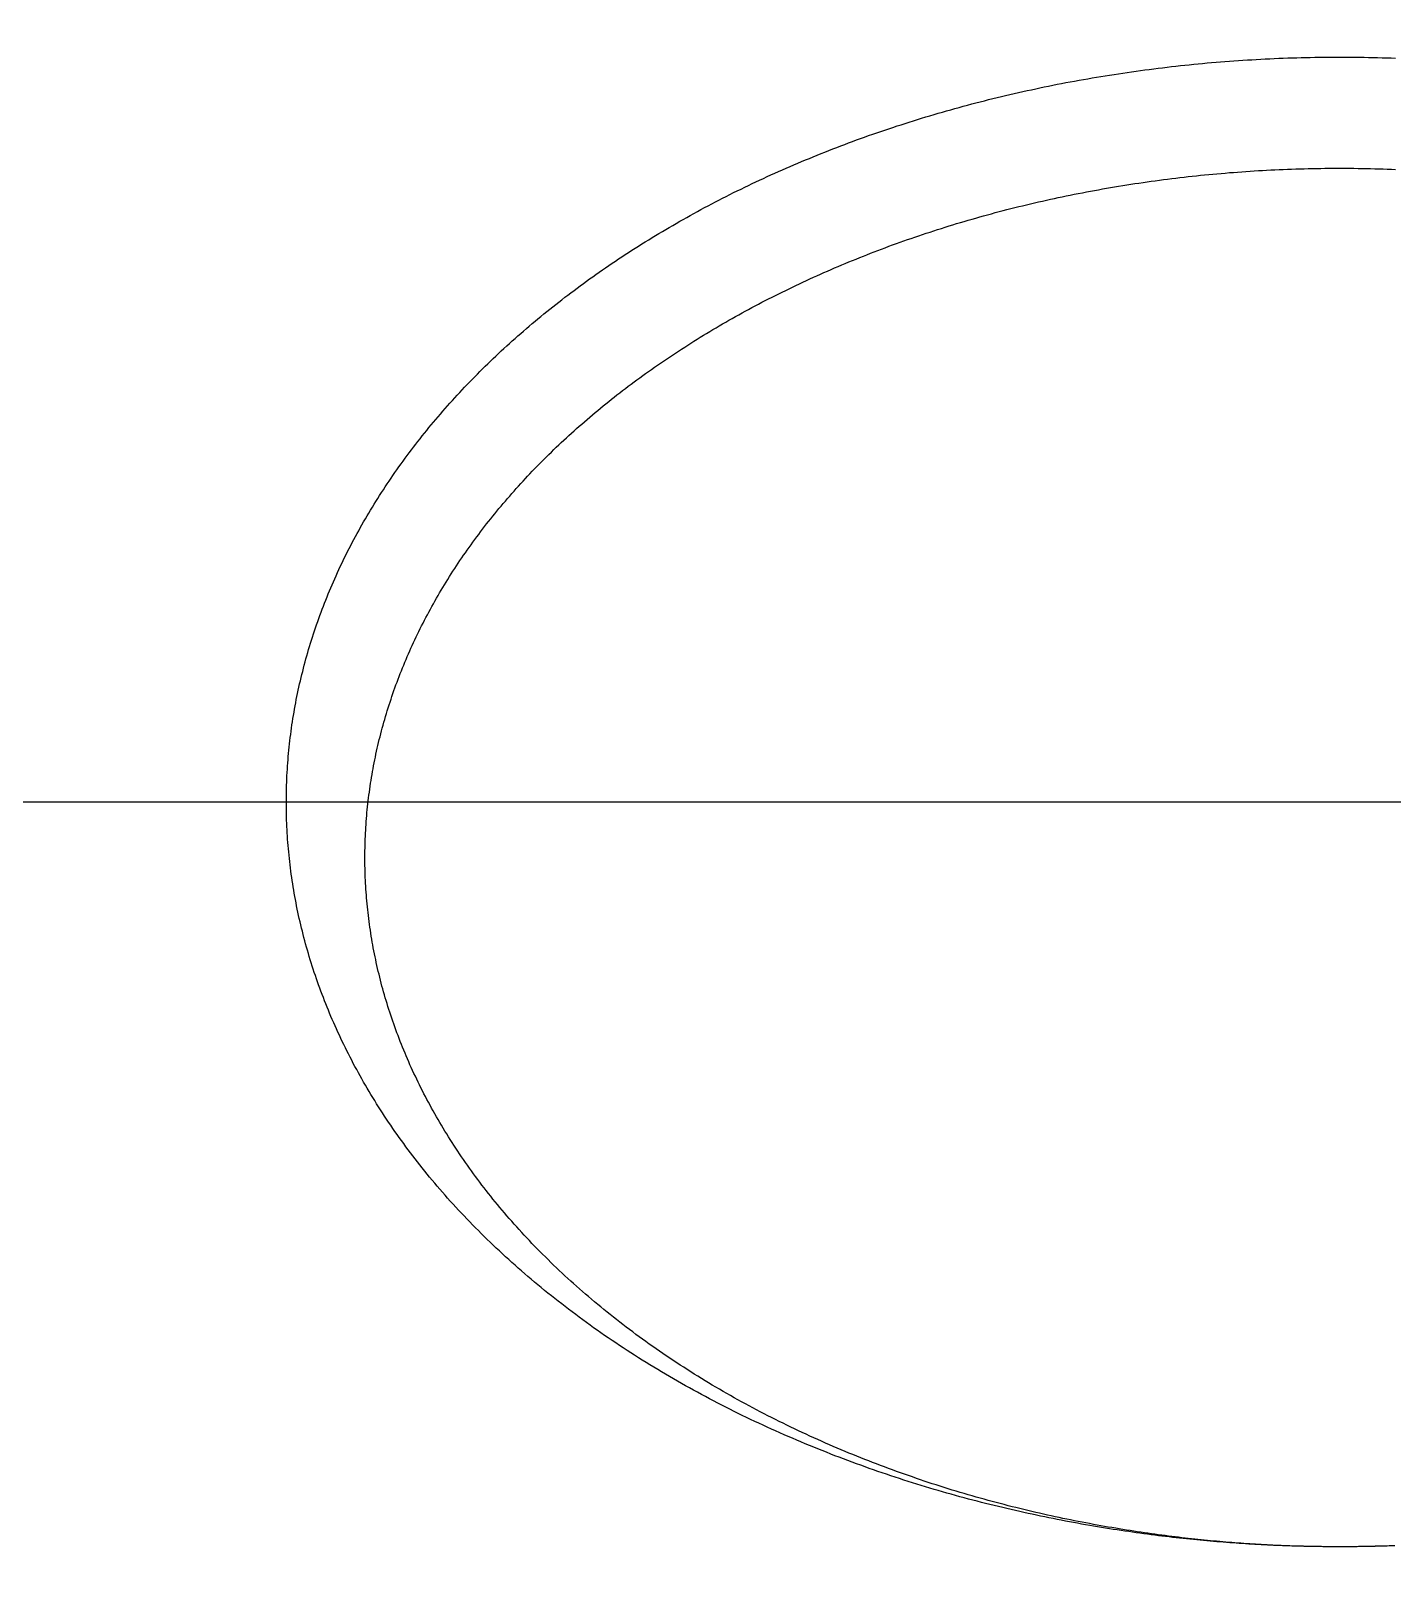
# Model space of a CAD drawing. Extents: x -8.1 to 48, y -19.1 to 38.3.
# Drawn here: x 35.319 to 39.651, y 30.081 to 35.044 of the extents above; entities that cross this region are included whole.
import ezdxf

# ---------------------------------------------------------------- set-up
doc = ezdxf.new("R2010")
doc.units = 0
doc.linetypes.add('CENTER', pattern=[50.8, 31.75, -6.35, 6.35, -6.35])
doc.layers.get('0').update_dxf_attribs({"linetype": 'CONTINUOUS'})
doc.layers.add('CENTER', color=1, linetype='CENTER')

msp = doc.modelspace()

# ---------------------------------------------------------------- linework, layer by layer
at = {"color": 7}
for points in [[(39.4807, 30.2238, 0), (39.4712, 30.2238, 0), (39.4618, 30.2238, 0), (39.4524, 30.2238, 0), (39.4429, 30.2239, 0), (39.4335, 30.224, 0), (39.424, 30.2241, 0), (39.4146, 30.2242, 0), (39.4051, 30.2243, 0), (39.3956, 30.2244, 0), (39.3862, 30.2246, 0), (39.3767, 30.2248, 0), (39.3671, 30.225, 0), (39.3576, 30.2252, 0), (39.3481, 30.2255, 0), (39.3385, 30.2257, 0), (39.3289, 30.226, 0), (39.3193, 30.2263, 0), (39.3097, 30.2266, 0), (39.3001, 30.227, 0), (39.2904, 30.2273, 0), (39.2807, 30.2277, 0), (39.271, 30.2281, 0), (39.2613, 30.2286, 0), (39.2515, 30.229, 0), (39.2417, 30.2295, 0), (39.2319, 30.23, 0), (39.222, 30.2306, 0), (39.2121, 30.2311, 0), (39.2022, 30.2317, 0), (39.1922, 30.2323, 0), (39.1822, 30.2329, 0), (39.1722, 30.2336, 0), (39.1621, 30.2342, 0), (39.152, 30.2349, 0), (39.1418, 30.2357, 0), (39.1316, 30.2364, 0), (39.1213, 30.2372, 0), (39.111, 30.238, 0), (39.1007, 30.2389, 0), (39.0903, 30.2397, 0), (39.0798, 30.2406, 0), (39.0693, 30.2415, 0), (39.0588, 30.2425, 0), (39.0481, 30.2435, 0), (39.0375, 30.2445, 0), (39.0268, 30.2455, 0), (39.016, 30.2466, 0), (39.0051, 30.2477, 0), (38.9942, 30.2488, 0), (38.9833, 30.25, 0), (38.9723, 30.2512, 0), (38.9612, 30.2524, 0), (38.95, 30.2537, 0), (38.9388, 30.2549, 0), (38.9275, 30.2563, 0), (38.9162, 30.2576, 0), (38.9047, 30.259, 0), (38.8932, 30.2605, 0), (38.8816, 30.262, 0), (38.8699, 30.2635, 0), (38.8581, 30.2651, 0), (38.8463, 30.2667, 0), (38.8343, 30.2683, 0), (38.8224, 30.27, 0), (38.8103, 30.2718, 0), (38.7982, 30.2735, 0), (38.786, 30.2754, 0), (38.7737, 30.2772, 0), (38.7614, 30.2791, 0), (38.749, 30.2811, 0), (38.7366, 30.2831, 0), (38.7241, 30.2851, 0), (38.7115, 30.2872, 0), (38.6989, 30.2894, 0), (38.6862, 30.2915, 0), (38.6734, 30.2938, 0), (38.6607, 30.296, 0), (38.6478, 30.2984, 0), (38.6349, 30.3007, 0), (38.622, 30.3031, 0), (38.609, 30.3056, 0), (38.596, 30.3081, 0), (38.5829, 30.3106, 0), (38.5698, 30.3132, 0), (38.5566, 30.3159, 0), (38.5434, 30.3186, 0), (38.5302, 30.3213, 0), (38.5169, 30.3241, 0), (38.5036, 30.327, 0), (38.4903, 30.3298, 0), (38.4769, 30.3328, 0), (38.4635, 30.3358, 0), (38.4501, 30.3388, 0), (38.4366, 30.3419, 0), (38.4231, 30.345, 0), (38.4096, 30.3482, 0), (38.396, 30.3515, 0), (38.3825, 30.3548, 0), (38.3689, 30.3581, 0), (38.3553, 30.3615, 0), (38.3417, 30.3649, 0), (38.328, 30.3684, 0), (38.3144, 30.372, 0), (38.3007, 30.3756, 0), (38.287, 30.3792, 0), (38.2733, 30.383, 0), (38.2596, 30.3867, 0), (38.2459, 30.3905, 0), (38.2322, 30.3944, 0), (38.2184, 30.3983, 0), (38.2047, 30.4023, 0), (38.191, 30.4063, 0), (38.1773, 30.4104, 0), (38.1635, 30.4146, 0), (38.1498, 30.4187, 0), (38.1361, 30.423, 0), (38.1223, 30.4273, 0), (38.1086, 30.4316, 0), (38.0949, 30.436, 0), (38.0811, 30.4405, 0), (38.0674, 30.445, 0), (38.0537, 30.4495, 0), (38.04, 30.4541, 0), (38.0263, 30.4588, 0), (38.0126, 30.4635, 0), (37.9989, 30.4682, 0), (37.9852, 30.4731, 0), (37.9715, 30.4779, 0), (37.9578, 30.4828, 0), (37.9442, 30.4878, 0), (37.9305, 30.4928, 0), (37.9169, 30.4979, 0), (37.9032, 30.503, 0), (37.8896, 30.5082, 0), (37.876, 30.5134, 0), (37.8624, 30.5187, 0), (37.8488, 30.5241, 0), (37.8353, 30.5294, 0), (37.8217, 30.5349, 0), (37.8082, 30.5404, 0), (37.7947, 30.5459, 0), (37.7812, 30.5515, 0), (37.7677, 30.5571, 0), (37.7542, 30.5628, 0), (37.7408, 30.5686, 0), (37.7273, 30.5744, 0), (37.7139, 30.5802, 0), (37.7006, 30.5861, 0), (37.6872, 30.5921, 0), (37.6739, 30.5981, 0), (37.6605, 30.6042, 0), (37.6472, 30.6103, 0), (37.634, 30.6164, 0), (37.6207, 30.6226, 0), (37.6075, 30.6289, 0), (37.5943, 30.6352, 0), (37.5812, 30.6416, 0), (37.568, 30.648, 0), (37.5549, 30.6544, 0), (37.5418, 30.661, 0), (37.5288, 30.6675, 0), (37.5158, 30.6742, 0), (37.5028, 30.6808, 0), (37.4898, 30.6875, 0), (37.4769, 30.6943, 0), (37.464, 30.7011, 0), (37.4512, 30.708, 0), (37.4383, 30.7149, 0), (37.4256, 30.7219, 0), (37.4128, 30.7289, 0), (37.4001, 30.736, 0), (37.3874, 30.7432, 0), (37.3748, 30.7503, 0), (37.3622, 30.7576, 0), (37.3496, 30.7648, 0), (37.3371, 30.7722, 0), (37.3246, 30.7796, 0), (37.3122, 30.787, 0), (37.2998, 30.7945, 0), (37.2874, 30.802, 0), (37.2751, 30.8096, 0), (37.2629, 30.8172, 0), (37.2507, 30.8249, 0), (37.2385, 30.8326, 0), (37.2264, 30.8404, 0), (37.2144, 30.8482, 0), (37.2024, 30.856, 0), (37.1904, 30.8639, 0), (37.1785, 30.8719, 0), (37.1667, 30.8799, 0), (37.1549, 30.8879, 0), (37.1431, 30.896, 0), (37.1314, 30.9041, 0), (37.1198, 30.9122, 0), (37.1082, 30.9204, 0), (37.0967, 30.9287, 0), (37.0852, 30.937, 0), (37.0738, 30.9453, 0), (37.0625, 30.9536, 0), (37.0512, 30.962, 0), (37.0399, 30.9705, 0), (37.0287, 30.9789, 0), (37.0176, 30.9874, 0), (37.0066, 30.996, 0), (36.9955, 31.0045, 0), (36.9846, 31.0132, 0), (36.9737, 31.0218, 0), (36.9629, 31.0305, 0), (36.9521, 31.0392, 0), (36.9414, 31.0479, 0), (36.9308, 31.0567, 0), (36.9202, 31.0655, 0), (36.9097, 31.0744, 0), (36.8993, 31.0832, 0), (36.8889, 31.0922, 0), (36.8786, 31.1011, 0), (36.8684, 31.11, 0), (36.8582, 31.119, 0), (36.8481, 31.1281, 0), (36.8381, 31.1371, 0), (36.8281, 31.1462, 0), (36.8182, 31.1553, 0), (36.8083, 31.1644, 0), (36.7986, 31.1736, 0), (36.7889, 31.1827, 0), (36.7793, 31.1919, 0), (36.7697, 31.2012, 0), (36.7602, 31.2104, 0), (36.7508, 31.2197, 0), (36.7415, 31.229, 0), (36.7323, 31.2383, 0), (36.7231, 31.2477, 0), (36.714, 31.257, 0), (36.7049, 31.2664, 0), (36.696, 31.2758, 0), (36.6871, 31.2852, 0), (36.6783, 31.2947, 0), (36.6696, 31.3041, 0), (36.6609, 31.3136, 0), (36.6523, 31.3231, 0), (36.6438, 31.3326, 0), (36.6354, 31.3421, 0), (36.6271, 31.3517, 0), (36.6188, 31.3612, 0), (36.6106, 31.3708, 0), (36.6025, 31.3803, 0), (36.5945, 31.3899, 0), (36.5865, 31.3995, 0), (36.5787, 31.4091, 0), (36.5709, 31.4187, 0), (36.5631, 31.4283, 0), (36.5555, 31.438, 0), (36.5479, 31.4476, 0), (36.5404, 31.4573, 0), (36.533, 31.467, 0), (36.5256, 31.4766, 0), (36.5183, 31.4863, 0), (36.5111, 31.496, 0), (36.504, 31.5057, 0), (36.4969, 31.5155, 0), (36.4899, 31.5252, 0), (36.483, 31.5349, 0), (36.4762, 31.5447, 0), (36.4694, 31.5544, 0), (36.4627, 31.5642, 0), (36.4561, 31.574, 0), (36.4495, 31.5837, 0), (36.443, 31.5935, 0), (36.4366, 31.6033, 0), (36.4303, 31.6131, 0), (36.424, 31.623, 0), (36.4178, 31.6328, 0), (36.4117, 31.6426, 0), (36.4057, 31.6524, 0), (36.3997, 31.6623, 0), (36.3938, 31.6721, 0), (36.3879, 31.682, 0), (36.3822, 31.6919, 0), (36.3765, 31.7017, 0), (36.3708, 31.7116, 0), (36.3653, 31.7215, 0), (36.3598, 31.7314, 0), (36.3544, 31.7413, 0), (36.349, 31.7512, 0), (36.3437, 31.7611, 0), (36.3385, 31.771, 0), (36.3334, 31.781, 0), (36.3283, 31.7909, 0), (36.3233, 31.8008, 0), (36.3183, 31.8108, 0), (36.3134, 31.8207, 0), (36.3086, 31.8306, 0), (36.3039, 31.8406, 0), (36.2992, 31.8506, 0), (36.2946, 31.8605, 0), (36.2901, 31.8705, 0), (36.2856, 31.8805, 0), (36.2812, 31.8904, 0), (36.2768, 31.9004, 0), (36.2726, 31.9104, 0), (36.2684, 31.9204, 0), (36.2642, 31.9304, 0), (36.2601, 31.9403, 0), (36.2561, 31.9503, 0), (36.2522, 31.9603, 0), (36.2483, 31.9703, 0), (36.2445, 31.9803, 0), (36.2407, 31.9904, 0), (36.237, 32.0004, 0), (36.2334, 32.0104, 0), (36.2298, 32.0204, 0), (36.2263, 32.0304, 0), (36.2229, 32.0404, 0), (36.2195, 32.0505, 0), (36.2162, 32.0605, 0), (36.213, 32.0705, 0), (36.2098, 32.0806, 0), (36.2067, 32.0906, 0), (36.2036, 32.1007, 0), (36.2006, 32.1107, 0), (36.1977, 32.1208, 0), (36.1948, 32.1308, 0), (36.192, 32.1409, 0), (36.1893, 32.1509, 0), (36.1866, 32.161, 0), (36.184, 32.171, 0), (36.1815, 32.1811, 0), (36.179, 32.1912, 0), (36.1766, 32.2012, 0), (36.1742, 32.2113, 0), (36.1719, 32.2214, 0), (36.1697, 32.2315, 0), (36.1675, 32.2415, 0), (36.1654, 32.2516, 0), (36.1634, 32.2617, 0), (36.1614, 32.2718, 0), (36.1595, 32.2819, 0), (36.1576, 32.292, 0), (36.1558, 32.3021, 0), (36.1541, 32.3121, 0), (36.1524, 32.3222, 0), (36.1508, 32.3323, 0), (36.1493, 32.3424, 0), (36.1478, 32.3525, 0), (36.1463, 32.3626, 0), (36.145, 32.3727, 0), (36.1437, 32.3828, 0), (36.1425, 32.3929, 0), (36.1413, 32.403, 0), (36.1402, 32.4131, 0), (36.1391, 32.4232, 0), (36.1381, 32.4333, 0), (36.1372, 32.4434, 0), (36.1363, 32.4535, 0), (36.1355, 32.4637, 0), (36.1348, 32.4738, 0), (36.1341, 32.4839, 0), (36.1335, 32.494, 0), (36.1329, 32.5041, 0), (36.1324, 32.5142, 0), (36.132, 32.5243, 0), (36.1316, 32.5344, 0), (36.1313, 32.5445, 0), (36.1311, 32.5547, 0), (36.1309, 32.5648, 0), (36.1307, 32.5749, 0), (36.1307, 32.585, 0), (36.1306, 32.5951, 0), (36.1307, 32.6052, 0), (36.1308, 32.6153, 0), (36.131, 32.6254, 0), (36.1312, 32.6355, 0), (36.1315, 32.6457, 0), (36.1318, 32.6558, 0), (36.1323, 32.6659, 0), (36.1327, 32.676, 0), (36.1333, 32.6861, 0), (36.1339, 32.6962, 0), (36.1345, 32.7063, 0), (36.1352, 32.7164, 0), (36.136, 32.7265, 0), (36.1369, 32.7366, 0), (36.1378, 32.7467, 0), (36.1387, 32.7568, 0), (36.1398, 32.7669, 0), (36.1408, 32.777, 0), (36.142, 32.7871, 0), (36.1432, 32.7971, 0), (36.1445, 32.8072, 0), (36.1458, 32.8173, 0), (36.1472, 32.8274, 0), (36.1486, 32.8374, 0), (36.1502, 32.8475, 0), (36.1517, 32.8575, 0), (36.1534, 32.8676, 0), (36.1551, 32.8776, 0), (36.1568, 32.8877, 0), (36.1586, 32.8977, 0), (36.1605, 32.9077, 0), (36.1624, 32.9178, 0), (36.1644, 32.9278, 0), (36.1665, 32.9378, 0), (36.1686, 32.9478, 0), (36.1708, 32.9578, 0), (36.173, 32.9678, 0), (36.1753, 32.9778, 0), (36.1777, 32.9878, 0), (36.1801, 32.9978, 0), (36.1826, 33.0077, 0), (36.1851, 33.0177, 0), (36.1877, 33.0276, 0), (36.1904, 33.0376, 0), (36.1931, 33.0475, 0), (36.1959, 33.0574, 0), (36.1987, 33.0674, 0), (36.2016, 33.0773, 0), (36.2046, 33.0872, 0), (36.2076, 33.0971, 0), (36.2107, 33.1069, 0), (36.2138, 33.1168, 0), (36.217, 33.1267, 0), (36.2202, 33.1365, 0), (36.2236, 33.1464, 0), (36.2269, 33.1562, 0), (36.2304, 33.166, 0), (36.2339, 33.1759, 0), (36.2374, 33.1857, 0), (36.241, 33.1955, 0), (36.2447, 33.2052, 0), (36.2484, 33.215, 0), (36.2522, 33.2248, 0), (36.256, 33.2345, 0), (36.26, 33.2443, 0), (36.2639, 33.254, 0), (36.2679, 33.2637, 0), (36.272, 33.2734, 0), (36.2762, 33.2831, 0), (36.2804, 33.2928, 0), (36.2846, 33.3024, 0), (36.2889, 33.3121, 0), (36.2933, 33.3217, 0), (36.2977, 33.3313, 0), (36.3022, 33.3409, 0), (36.3068, 33.3505, 0), (36.3114, 33.3601, 0), (36.3161, 33.3697, 0), (36.3208, 33.3792, 0), (36.3256, 33.3888, 0), (36.3304, 33.3983, 0), (36.3353, 33.4078, 0), (36.3403, 33.4173, 0), (36.3453, 33.4268, 0), (36.3503, 33.4362, 0), (36.3555, 33.4457, 0), (36.3607, 33.4551, 0), (36.3659, 33.4645, 0), (36.3712, 33.4739, 0), (36.3765, 33.4833, 0), (36.382, 33.4927, 0), (36.3874, 33.502, 0), (36.3929, 33.5114, 0), (36.3985, 33.5207, 0), (36.4042, 33.53, 0), (36.4099, 33.5393, 0), (36.4156, 33.5485, 0), (36.4214, 33.5578, 0), (36.4273, 33.567, 0), (36.4332, 33.5762, 0), (36.4392, 33.5854, 0), (36.4452, 33.5946, 0), (36.4513, 33.6037, 0), (36.4574, 33.6129, 0), (36.4636, 33.622, 0), (36.4698, 33.6311, 0), (36.4761, 33.6402, 0), (36.4825, 33.6492, 0), (36.4889, 33.6583, 0), (36.4954, 33.6673, 0), (36.5019, 33.6763, 0), (36.5085, 33.6853, 0), (36.5151, 33.6943, 0), (36.5218, 33.7032, 0), (36.5285, 33.7121, 0), (36.5353, 33.721, 0), (36.5421, 33.7299, 0), (36.549, 33.7388, 0), (36.556, 33.7476, 0), (36.563, 33.7564, 0), (36.57, 33.7652, 0), (36.5771, 33.774, 0), (36.5843, 33.7828, 0), (36.5915, 33.7915, 0), (36.5988, 33.8002, 0), (36.6061, 33.8089, 0), (36.6134, 33.8176, 0), (36.6209, 33.8262, 0), (36.6283, 33.8349, 0), (36.6359, 33.8435, 0), (36.6434, 33.852, 0), (36.6511, 33.8606, 0), (36.6588, 33.8691, 0), (36.6665, 33.8776, 0), (36.6743, 33.8861, 0), (36.6821, 33.8946, 0), (36.69, 33.903, 0), (36.6979, 33.9114, 0), (36.7059, 33.9198, 0), (36.714, 33.9282, 0), (36.7221, 33.9365, 0), (36.7302, 33.9449, 0), (36.7384, 33.9532, 0), (36.7466, 33.9614, 0), (36.7549, 33.9697, 0), (36.7633, 33.9779, 0), (36.7716, 33.9861, 0), (36.7801, 33.9943, 0), (36.7886, 34.0024, 0), (36.7971, 34.0105, 0), (36.8057, 34.0186, 0), (36.8144, 34.0267, 0), (36.823, 34.0347, 0), (36.8318, 34.0427, 0), (36.8406, 34.0507, 0), (36.8494, 34.0587, 0), (36.8583, 34.0666, 0), (36.8672, 34.0745, 0), (36.8762, 34.0824, 0), (36.8852, 34.0902, 0), (36.8943, 34.0981, 0), (36.9034, 34.1059, 0), (36.9126, 34.1136, 0), (36.9218, 34.1214, 0), (36.9311, 34.1291, 0), (36.9404, 34.1368, 0), (36.9497, 34.1444, 0), (36.9591, 34.1521, 0), (36.9686, 34.1597, 0), (36.9781, 34.1672, 0), (36.9876, 34.1748, 0), (36.9972, 34.1823, 0), (37.0068, 34.1898, 0), (37.0165, 34.1973, 0), (37.0262, 34.2047, 0), (37.036, 34.2121, 0), (37.0458, 34.2195, 0), (37.0557, 34.2268, 0), (37.0656, 34.2341, 0), (37.0755, 34.2414, 0), (37.0855, 34.2486, 0), (37.0955, 34.2559, 0), (37.1056, 34.263, 0), (37.1157, 34.2702, 0), (37.1259, 34.2773, 0), (37.1361, 34.2844, 0), (37.1463, 34.2915, 0), (37.1566, 34.2985, 0), (37.1669, 34.3056, 0), (37.1773, 34.3125, 0), (37.1877, 34.3195, 0), (37.1982, 34.3264, 0), (37.2087, 34.3333, 0), (37.2192, 34.3401, 0), (37.2298, 34.3469, 0), (37.2404, 34.3537, 0), (37.2511, 34.3605, 0), (37.2618, 34.3672, 0), (37.2725, 34.3739, 0), (37.2833, 34.3805, 0), (37.2941, 34.3872, 0), (37.305, 34.3938, 0), (37.3159, 34.4003, 0), (37.3268, 34.4068, 0), (37.3378, 34.4133, 0), (37.3488, 34.4198, 0), (37.3599, 34.4262, 0), (37.371, 34.4326, 0), (37.3821, 34.439, 0), (37.3933, 34.4453, 0), (37.4045, 34.4516, 0), (37.4157, 34.4578, 0), (37.427, 34.4641, 0), (37.4383, 34.4702, 0), (37.4497, 34.4764, 0), (37.4611, 34.4825, 0), (37.4725, 34.4886, 0), (37.484, 34.4946, 0), (37.4955, 34.5007, 0), (37.507, 34.5066, 0), (37.5186, 34.5126, 0), (37.5302, 34.5185, 0), (37.5419, 34.5244, 0), (37.5536, 34.5302, 0), (37.5653, 34.536, 0), (37.577, 34.5418, 0), (37.5888, 34.5475, 0), (37.6007, 34.5532, 0), (37.6125, 34.5588, 0), (37.6244, 34.5645, 0), (37.6363, 34.57, 0), (37.6483, 34.5756, 0), (37.6603, 34.5811, 0), (37.6723, 34.5866, 0), (37.6844, 34.592, 0), (37.6965, 34.5974, 0), (37.7086, 34.6028, 0), (37.7207, 34.6081, 0), (37.7329, 34.6134, 0), (37.7452, 34.6187, 0), (37.7574, 34.6239, 0), (37.7697, 34.6291, 0), (37.782, 34.6342, 0), (37.7944, 34.6393, 0), (37.8067, 34.6444, 0), (37.8191, 34.6494, 0), (37.8316, 34.6544, 0), (37.844, 34.6594, 0), (37.8565, 34.6643, 0), (37.8691, 34.6692, 0), (37.8816, 34.6741, 0), (37.8942, 34.6789, 0), (37.9068, 34.6836, 0), (37.9195, 34.6884, 0), (37.9321, 34.6931, 0), (37.9448, 34.6977, 0), (37.9575, 34.7023, 0), (37.9703, 34.7069, 0), (37.9831, 34.7115, 0), (37.9959, 34.716, 0), (38.0087, 34.7204, 0), (38.0216, 34.7248, 0), (38.0345, 34.7292, 0), (38.0474, 34.7336, 0), (38.0603, 34.7379, 0), (38.0733, 34.7422, 0), (38.0863, 34.7464, 0), (38.0993, 34.7506, 0), (38.1124, 34.7547, 0), (38.1254, 34.7589, 0), (38.1385, 34.7629, 0), (38.1517, 34.767, 0), (38.1648, 34.771, 0), (38.178, 34.7749, 0), (38.1912, 34.7788, 0), (38.2044, 34.7827, 0), (38.2176, 34.7865, 0), (38.2309, 34.7903, 0), (38.2442, 34.7941, 0), (38.2575, 34.7978, 0), (38.2708, 34.8015, 0), (38.2842, 34.8051, 0), (38.2975, 34.8087, 0), (38.3109, 34.8123, 0), (38.3243, 34.8158, 0), (38.3378, 34.8193, 0), (38.3512, 34.8227, 0), (38.3647, 34.8261, 0), (38.3782, 34.8294, 0), (38.3918, 34.8327, 0), (38.4053, 34.836, 0), (38.4189, 34.8392, 0), (38.4325, 34.8424, 0), (38.4461, 34.8456, 0), (38.4597, 34.8487, 0), (38.4733, 34.8517, 0), (38.487, 34.8548, 0), (38.5007, 34.8577, 0), (38.5144, 34.8607, 0), (38.5281, 34.8636, 0), (38.5418, 34.8664, 0), (38.5556, 34.8692, 0), (38.5693, 34.872, 0), (38.5831, 34.8748, 0), (38.5969, 34.8774, 0), (38.6107, 34.8801, 0), (38.6246, 34.8827, 0), (38.6384, 34.8853, 0), (38.6523, 34.8878, 0), (38.6661, 34.8903, 0), (38.68, 34.8927, 0), (38.6939, 34.8951, 0), (38.7079, 34.8974, 0), (38.7218, 34.8998, 0), (38.7357, 34.902, 0), (38.7497, 34.9043, 0), (38.7637, 34.9064, 0), (38.7777, 34.9086, 0), (38.7917, 34.9107, 0), (38.8057, 34.9127, 0), (38.8197, 34.9148, 0), (38.8337, 34.9167, 0), (38.8478, 34.9187, 0), (38.8618, 34.9206, 0), (38.8759, 34.9224, 0), (38.89, 34.9242, 0), (38.9041, 34.926, 0), (38.9182, 34.9277, 0), (38.9323, 34.9294, 0), (38.9464, 34.931, 0), (38.9606, 34.9326, 0), (38.9747, 34.9341, 0), (38.9889, 34.9357, 0), (39.003, 34.9371, 0), (39.0172, 34.9385, 0), (39.0314, 34.9399, 0), (39.0455, 34.9413, 0), (39.0597, 34.9426, 0), (39.0739, 34.9438, 0), (39.0881, 34.945, 0), (39.1024, 34.9462, 0), (39.1166, 34.9473, 0), (39.1308, 34.9484, 0), (39.145, 34.9494, 0), (39.1593, 34.9504, 0), (39.1735, 34.9514, 0), (39.1878, 34.9523, 0), (39.202, 34.9531, 0), (39.2163, 34.954, 0), (39.2306, 34.9547, 0), (39.2448, 34.9555, 0), (39.2591, 34.9562, 0), (39.2734, 34.9568, 0), (39.2877, 34.9574, 0), (39.3019, 34.958, 0), (39.3162, 34.9585, 0), (39.3305, 34.959, 0), (39.3448, 34.9594, 0), (39.3591, 34.9598, 0), (39.3734, 34.9602, 0), (39.3877, 34.9605, 0), (39.402, 34.9607, 0), (39.4163, 34.9609, 0), (39.4306, 34.9611, 0), (39.4449, 34.9612, 0), (39.4592, 34.9613, 0), (39.4735, 34.9614, 0), (39.4878, 34.9614, 0), (39.5021, 34.9613, 0), (39.5164, 34.9612, 0), (39.5307, 34.9611, 0), (39.545, 34.9609, 0), (39.5593, 34.9607, 0), (39.5736, 34.9604, 0), (39.5879, 34.9601, 0), (39.6022, 34.9598, 0), (39.6165, 34.9594, 0), (39.6308, 34.959, 0), (39.6451, 34.9585, 0), (39.6594, 34.958, 0)], [(39.4807, 30.2238, 0), (39.4719, 30.2238, 0), (39.4632, 30.2238, 0), (39.4545, 30.2238, 0), (39.4457, 30.2239, 0), (39.437, 30.2239, 0), (39.4283, 30.224, 0), (39.4195, 30.2241, 0), (39.4107, 30.2243, 0), (39.402, 30.2244, 0), (39.3932, 30.2245, 0), (39.3844, 30.2247, 0), (39.3756, 30.2249, 0), (39.3668, 30.2251, 0), (39.358, 30.2253, 0), (39.3491, 30.2256, 0), (39.3403, 30.2258, 0), (39.3314, 30.2261, 0), (39.3225, 30.2264, 0), (39.3136, 30.2267, 0), (39.3046, 30.2271, 0), (39.2957, 30.2274, 0), (39.2867, 30.2278, 0), (39.2777, 30.2282, 0), (39.2686, 30.2286, 0), (39.2595, 30.2291, 0), (39.2504, 30.2296, 0), (39.2413, 30.23, 0), (39.2322, 30.2306, 0), (39.223, 30.2311, 0), (39.2137, 30.2316, 0), (39.2045, 30.2322, 0), (39.1952, 30.2328, 0), (39.1859, 30.2335, 0), (39.1765, 30.2341, 0), (39.1671, 30.2348, 0), (39.1576, 30.2355, 0), (39.1481, 30.2362, 0), (39.1386, 30.237, 0), (39.129, 30.2377, 0), (39.1194, 30.2385, 0), (39.1097, 30.2394, 0), (39.1, 30.2402, 0), (39.0902, 30.2411, 0), (39.0804, 30.242, 0), (39.0706, 30.2429, 0), (39.0606, 30.2439, 0), (39.0507, 30.2449, 0), (39.0406, 30.2459, 0), (39.0305, 30.247, 0), (39.0204, 30.248, 0), (39.0102, 30.2491, 0), (39, 30.2503, 0), (38.9896, 30.2514, 0), (38.9793, 30.2526, 0), (38.9688, 30.2538, 0), (38.9583, 30.2551, 0), (38.9477, 30.2564, 0), (38.937, 30.2577, 0), (38.9263, 30.2591, 0), (38.9154, 30.2605, 0), (38.9046, 30.262, 0), (38.8936, 30.2635, 0), (38.8826, 30.265, 0), (38.8715, 30.2666, 0), (38.8603, 30.2682, 0), (38.8491, 30.2698, 0), (38.8378, 30.2715, 0), (38.8265, 30.2732, 0), (38.8151, 30.275, 0), (38.8036, 30.2768, 0), (38.7921, 30.2787, 0), (38.7805, 30.2806, 0), (38.7689, 30.2825, 0), (38.7572, 30.2845, 0), (38.7455, 30.2865, 0), (38.7337, 30.2885, 0), (38.7219, 30.2906, 0), (38.71, 30.2928, 0), (38.698, 30.295, 0), (38.6861, 30.2972, 0), (38.6741, 30.2995, 0), (38.662, 30.3018, 0), (38.6499, 30.3042, 0), (38.6378, 30.3066, 0), (38.6256, 30.309, 0), (38.6134, 30.3115, 0), (38.6011, 30.314, 0), (38.5888, 30.3166, 0), (38.5765, 30.3193, 0), (38.5642, 30.3219, 0), (38.5518, 30.3246, 0), (38.5394, 30.3274, 0), (38.527, 30.3302, 0), (38.5145, 30.3331, 0), (38.502, 30.336, 0), (38.4895, 30.3389, 0), (38.477, 30.3419, 0), (38.4644, 30.345, 0), (38.4518, 30.3481, 0), (38.4393, 30.3512, 0), (38.4267, 30.3544, 0), (38.414, 30.3576, 0), (38.4014, 30.3609, 0), (38.3887, 30.3643, 0), (38.3761, 30.3676, 0), (38.3634, 30.3711, 0), (38.3507, 30.3746, 0), (38.338, 30.3781, 0), (38.3253, 30.3817, 0), (38.3126, 30.3853, 0), (38.2999, 30.389, 0), (38.2872, 30.3927, 0), (38.2745, 30.3965, 0), (38.2618, 30.4003, 0), (38.2491, 30.4042, 0), (38.2364, 30.4081, 0), (38.2237, 30.4121, 0), (38.211, 30.4161, 0), (38.1983, 30.4202, 0), (38.1856, 30.4243, 0), (38.1729, 30.4285, 0), (38.1602, 30.4327, 0), (38.1475, 30.4369, 0), (38.1348, 30.4412, 0), (38.1221, 30.4456, 0), (38.1095, 30.45, 0), (38.0968, 30.4545, 0), (38.0841, 30.459, 0), (38.0715, 30.4635, 0), (38.0588, 30.4681, 0), (38.0462, 30.4728, 0), (38.0336, 30.4775, 0), (38.021, 30.4822, 0), (38.0083, 30.487, 0), (37.9958, 30.4918, 0), (37.9832, 30.4967, 0), (37.9706, 30.5016, 0), (37.9581, 30.5066, 0), (37.9455, 30.5117, 0), (37.933, 30.5167, 0), (37.9205, 30.5219, 0), (37.908, 30.527, 0), (37.8955, 30.5323, 0), (37.8831, 30.5375, 0), (37.8706, 30.5429, 0), (37.8582, 30.5482, 0), (37.8458, 30.5536, 0), (37.8334, 30.5591, 0), (37.821, 30.5646, 0), (37.8087, 30.5702, 0), (37.7964, 30.5758, 0), (37.7841, 30.5814, 0), (37.7718, 30.5871, 0), (37.7595, 30.5929, 0), (37.7473, 30.5987, 0), (37.7351, 30.6045, 0), (37.7229, 30.6104, 0), (37.7108, 30.6163, 0), (37.6986, 30.6223, 0), (37.6865, 30.6283, 0), (37.6745, 30.6344, 0), (37.6624, 30.6405, 0), (37.6504, 30.6467, 0), (37.6384, 30.6529, 0), (37.6264, 30.6592, 0), (37.6145, 30.6655, 0), (37.6026, 30.6719, 0), (37.5908, 30.6783, 0), (37.5789, 30.6847, 0), (37.5671, 30.6912, 0), (37.5554, 30.6978, 0), (37.5436, 30.7044, 0), (37.5319, 30.711, 0), (37.5203, 30.7177, 0), (37.5086, 30.7245, 0), (37.4971, 30.7312, 0), (37.4855, 30.7381, 0), (37.474, 30.745, 0), (37.4625, 30.7519, 0), (37.4511, 30.7589, 0), (37.4397, 30.7659, 0), (37.4284, 30.7729, 0), (37.4171, 30.78, 0), (37.4059, 30.7872, 0), (37.3947, 30.7944, 0), (37.3835, 30.8016, 0), (37.3724, 30.8089, 0), (37.3613, 30.8162, 0), (37.3503, 30.8235, 0), (37.3394, 30.8309, 0), (37.3284, 30.8383, 0), (37.3176, 30.8458, 0), (37.3068, 30.8533, 0), (37.296, 30.8609, 0), (37.2853, 30.8685, 0), (37.2746, 30.8761, 0), (37.264, 30.8837, 0), (37.2534, 30.8914, 0), (37.2429, 30.8992, 0), (37.2325, 30.9069, 0), (37.2221, 30.9147, 0), (37.2117, 30.9226, 0), (37.2014, 30.9304, 0), (37.1912, 30.9383, 0), (37.181, 30.9463, 0), (37.1709, 30.9542, 0), (37.1608, 30.9622, 0), (37.1508, 30.9703, 0), (37.1408, 30.9783, 0), (37.1309, 30.9864, 0), (37.1211, 30.9946, 0), (37.1113, 31.0027, 0), (37.1016, 31.0109, 0), (37.0919, 31.0191, 0), (37.0823, 31.0273, 0), (37.0728, 31.0356, 0), (37.0633, 31.0439, 0), (37.0539, 31.0522, 0), (37.0446, 31.0606, 0), (37.0353, 31.0689, 0), (37.026, 31.0773, 0), (37.0169, 31.0858, 0), (37.0078, 31.0942, 0), (36.9987, 31.1027, 0), (36.9898, 31.1112, 0), (36.9809, 31.1197, 0), (36.972, 31.1282, 0), (36.9633, 31.1368, 0), (36.9546, 31.1454, 0), (36.9459, 31.154, 0), (36.9374, 31.1626, 0), (36.9289, 31.1712, 0), (36.9204, 31.1799, 0), (36.9121, 31.1886, 0), (36.9038, 31.1973, 0), (36.8956, 31.206, 0), (36.8874, 31.2147, 0), (36.8793, 31.2235, 0), (36.8713, 31.2323, 0), (36.8634, 31.2411, 0), (36.8555, 31.2498, 0), (36.8478, 31.2587, 0), (36.84, 31.2675, 0), (36.8324, 31.2763, 0), (36.8248, 31.2852, 0), (36.8173, 31.294, 0), (36.8099, 31.3029, 0), (36.8025, 31.3118, 0), (36.7952, 31.3206, 0), (36.788, 31.3295, 0), (36.7809, 31.3385, 0), (36.7738, 31.3474, 0), (36.7668, 31.3563, 0), (36.7598, 31.3652, 0), (36.7529, 31.3742, 0), (36.7461, 31.3831, 0), (36.7394, 31.3921, 0), (36.7327, 31.4011, 0), (36.7261, 31.4101, 0), (36.7196, 31.4191, 0), (36.7131, 31.4281, 0), (36.7067, 31.4371, 0), (36.7004, 31.4461, 0), (36.6941, 31.4551, 0), (36.6879, 31.4642, 0), (36.6818, 31.4732, 0), (36.6757, 31.4822, 0), (36.6697, 31.4913, 0), (36.6638, 31.5004, 0), (36.6579, 31.5095, 0), (36.6521, 31.5185, 0), (36.6464, 31.5276, 0), (36.6407, 31.5367, 0), (36.6351, 31.5458, 0), (36.6296, 31.5549, 0), (36.6241, 31.5641, 0), (36.6187, 31.5732, 0), (36.6134, 31.5823, 0), (36.6081, 31.5914, 0), (36.6029, 31.6006, 0), (36.5978, 31.6097, 0), (36.5927, 31.6189, 0), (36.5877, 31.628, 0), (36.5827, 31.6372, 0), (36.5778, 31.6464, 0), (36.573, 31.6556, 0), (36.5682, 31.6647, 0), (36.5635, 31.6739, 0), (36.5589, 31.6831, 0), (36.5543, 31.6923, 0), (36.5498, 31.7015, 0), (36.5453, 31.7107, 0), (36.541, 31.7199, 0), (36.5366, 31.7292, 0), (36.5324, 31.7384, 0), (36.5282, 31.7476, 0), (36.524, 31.7568, 0), (36.52, 31.766, 0), (36.5159, 31.7753, 0), (36.512, 31.7845, 0), (36.5081, 31.7938, 0), (36.5042, 31.803, 0), (36.5005, 31.8122, 0), (36.4968, 31.8215, 0), (36.4931, 31.8307, 0), (36.4895, 31.84, 0), (36.486, 31.8493, 0), (36.4825, 31.8585, 0), (36.4791, 31.8678, 0), (36.4757, 31.8771, 0), (36.4724, 31.8863, 0), (36.4692, 31.8956, 0), (36.466, 31.9049, 0), (36.4629, 31.9142, 0), (36.4598, 31.9234, 0), (36.4568, 31.9327, 0), (36.4539, 31.942, 0), (36.451, 31.9513, 0), (36.4482, 31.9606, 0), (36.4454, 31.9699, 0), (36.4427, 31.9792, 0), (36.44, 31.9885, 0), (36.4375, 31.9978, 0), (36.4349, 32.0071, 0), (36.4325, 32.0164, 0), (36.43, 32.0257, 0), (36.4277, 32.035, 0), (36.4254, 32.0444, 0), (36.4231, 32.0537, 0), (36.421, 32.063, 0), (36.4188, 32.0723, 0), (36.4168, 32.0816, 0), (36.4148, 32.091, 0), (36.4128, 32.1003, 0), (36.4109, 32.1096, 0), (36.4091, 32.119, 0), (36.4073, 32.1283, 0), (36.4056, 32.1376, 0), (36.4039, 32.147, 0), (36.4023, 32.1563, 0), (36.4008, 32.1656, 0), (36.3993, 32.175, 0), (36.3979, 32.1843, 0), (36.3965, 32.1937, 0), (36.3952, 32.203, 0), (36.3939, 32.2123, 0), (36.3927, 32.2217, 0), (36.3916, 32.231, 0), (36.3905, 32.2404, 0), (36.3895, 32.2497, 0), (36.3885, 32.2591, 0), (36.3876, 32.2684, 0), (36.3867, 32.2778, 0), (36.3859, 32.2871, 0), (36.3852, 32.2965, 0), (36.3845, 32.3059, 0), (36.3839, 32.3152, 0), (36.3833, 32.3246, 0), (36.3828, 32.3339, 0), (36.3823, 32.3433, 0), (36.3819, 32.3526, 0), (36.3815, 32.362, 0), (36.3813, 32.3713, 0), (36.381, 32.3807, 0), (36.3808, 32.3901, 0), (36.3807, 32.3994, 0), (36.3807, 32.4088, 0), (36.3806, 32.4181, 0), (36.3807, 32.4275, 0), (36.3808, 32.4369, 0), (36.3809, 32.4462, 0), (36.3812, 32.4556, 0), (36.3814, 32.4649, 0), (36.3818, 32.4743, 0), (36.3821, 32.4836, 0), (36.3826, 32.493, 0), (36.3831, 32.5023, 0), (36.3836, 32.5117, 0), (36.3842, 32.521, 0), (36.3849, 32.5304, 0), (36.3856, 32.5397, 0), (36.3864, 32.5491, 0), (36.3872, 32.5584, 0), (36.3881, 32.5678, 0), (36.3891, 32.5771, 0), (36.3901, 32.5864, 0), (36.3911, 32.5958, 0), (36.3923, 32.6051, 0), (36.3934, 32.6144, 0), (36.3947, 32.6237, 0), (36.396, 32.6331, 0), (36.3973, 32.6424, 0), (36.3987, 32.6517, 0), (36.4002, 32.661, 0), (36.4017, 32.6703, 0), (36.4032, 32.6796, 0), (36.4049, 32.6889, 0), (36.4065, 32.6982, 0), (36.4083, 32.7074, 0), (36.4101, 32.7167, 0), (36.4119, 32.726, 0), (36.4138, 32.7353, 0), (36.4158, 32.7445, 0), (36.4178, 32.7538, 0), (36.4199, 32.763, 0), (36.422, 32.7723, 0), (36.4242, 32.7815, 0), (36.4264, 32.7907, 0), (36.4287, 32.8, 0), (36.4311, 32.8092, 0), (36.4335, 32.8184, 0), (36.4359, 32.8276, 0), (36.4384, 32.8368, 0), (36.441, 32.846, 0), (36.4436, 32.8551, 0), (36.4463, 32.8643, 0), (36.449, 32.8735, 0), (36.4518, 32.8826, 0), (36.4547, 32.8918, 0), (36.4576, 32.9009, 0), (36.4605, 32.91, 0), (36.4636, 32.9192, 0), (36.4666, 32.9283, 0), (36.4697, 32.9374, 0), (36.4729, 32.9465, 0), (36.4762, 32.9556, 0), (36.4794, 32.9646, 0), (36.4828, 32.9737, 0), (36.4862, 32.9827, 0), (36.4896, 32.9918, 0), (36.4931, 33.0008, 0), (36.4967, 33.0098, 0), (36.5003, 33.0189, 0), (36.504, 33.0278, 0), (36.5077, 33.0368, 0), (36.5115, 33.0458, 0), (36.5153, 33.0548, 0), (36.5192, 33.0637, 0), (36.5231, 33.0727, 0), (36.5271, 33.0816, 0), (36.5312, 33.0905, 0), (36.5353, 33.0994, 0), (36.5394, 33.1083, 0), (36.5436, 33.1172, 0), (36.5479, 33.1261, 0), (36.5522, 33.1349, 0), (36.5566, 33.1438, 0), (36.561, 33.1526, 0), (36.5655, 33.1614, 0), (36.57, 33.1702, 0), (36.5746, 33.179, 0), (36.5793, 33.1878, 0), (36.5839, 33.1965, 0), (36.5887, 33.2053, 0), (36.5935, 33.214, 0), (36.5983, 33.2227, 0), (36.6032, 33.2314, 0), (36.6082, 33.2401, 0), (36.6132, 33.2487, 0), (36.6183, 33.2574, 0), (36.6234, 33.266, 0), (36.6285, 33.2746, 0), (36.6338, 33.2833, 0), (36.639, 33.2918, 0), (36.6443, 33.3004, 0), (36.6497, 33.309, 0), (36.6551, 33.3175, 0), (36.6606, 33.326, 0), (36.6661, 33.3345, 0), (36.6717, 33.343, 0), (36.6773, 33.3515, 0), (36.683, 33.36, 0), (36.6887, 33.3684, 0), (36.6945, 33.3768, 0), (36.7004, 33.3852, 0), (36.7062, 33.3936, 0), (36.7122, 33.402, 0), (36.7181, 33.4103, 0), (36.7242, 33.4187, 0), (36.7303, 33.427, 0), (36.7364, 33.4353, 0), (36.7426, 33.4435, 0), (36.7488, 33.4518, 0), (36.7551, 33.46, 0), (36.7614, 33.4683, 0), (36.7678, 33.4765, 0), (36.7742, 33.4846, 0), (36.7807, 33.4928, 0), (36.7872, 33.501, 0), (36.7938, 33.5091, 0), (36.8004, 33.5172, 0), (36.8071, 33.5253, 0), (36.8138, 33.5333, 0), (36.8206, 33.5414, 0), (36.8274, 33.5494, 0), (36.8343, 33.5574, 0), (36.8412, 33.5654, 0), (36.8482, 33.5733, 0), (36.8552, 33.5813, 0), (36.8622, 33.5892, 0), (36.8693, 33.5971, 0), (36.8765, 33.605, 0), (36.8837, 33.6128, 0), (36.891, 33.6206, 0), (36.8983, 33.6285, 0), (36.9056, 33.6362, 0), (36.913, 33.644, 0), (36.9204, 33.6518, 0), (36.9279, 33.6595, 0), (36.9354, 33.6672, 0), (36.943, 33.6748, 0), (36.9507, 33.6825, 0), (36.9583, 33.6901, 0), (36.966, 33.6977, 0), (36.9738, 33.7053, 0), (36.9816, 33.7129, 0), (36.9895, 33.7204, 0), (36.9974, 33.7279, 0), (37.0053, 33.7354, 0), (37.0133, 33.7429, 0), (37.0214, 33.7503, 0), (37.0295, 33.7577, 0), (37.0376, 33.7651, 0), (37.0458, 33.7725, 0), (37.054, 33.7798, 0), (37.0622, 33.7871, 0), (37.0706, 33.7944, 0), (37.0789, 33.8017, 0), (37.0873, 33.8089, 0), (37.0957, 33.8162, 0), (37.1042, 33.8233, 0), (37.1128, 33.8305, 0), (37.1213, 33.8377, 0), (37.13, 33.8448, 0), (37.1386, 33.8519, 0), (37.1473, 33.8589, 0), (37.1561, 33.8659, 0), (37.1648, 33.873, 0), (37.1737, 33.8799, 0), (37.1825, 33.8869, 0), (37.1914, 33.8938, 0), (37.2004, 33.9007, 0), (37.2094, 33.9076, 0), (37.2184, 33.9144, 0), (37.2275, 33.9213, 0), (37.2366, 33.9281, 0), (37.2458, 33.9348, 0), (37.255, 33.9416, 0), (37.2642, 33.9483, 0), (37.2735, 33.955, 0), (37.2828, 33.9616, 0), (37.2922, 33.9682, 0), (37.3016, 33.9748, 0), (37.311, 33.9814, 0), (37.3205, 33.9879, 0), (37.33, 33.9945, 0), (37.3396, 34.0009, 0), (37.3492, 34.0074, 0), (37.3588, 34.0138, 0), (37.3685, 34.0202, 0), (37.3782, 34.0266, 0), (37.388, 34.0329, 0), (37.3978, 34.0392, 0), (37.4076, 34.0455, 0), (37.4175, 34.0518, 0), (37.4274, 34.058, 0), (37.4373, 34.0642, 0), (37.4473, 34.0703, 0), (37.4573, 34.0765, 0), (37.4673, 34.0826, 0), (37.4774, 34.0886, 0), (37.4875, 34.0947, 0), (37.4977, 34.1007, 0), (37.5079, 34.1067, 0), (37.5181, 34.1126, 0), (37.5284, 34.1185, 0), (37.5387, 34.1244, 0), (37.549, 34.1303, 0), (37.5594, 34.1361, 0), (37.5698, 34.1419, 0), (37.5803, 34.1476, 0), (37.5907, 34.1533, 0), (37.6012, 34.159, 0), (37.6118, 34.1647, 0), (37.6224, 34.1703, 0), (37.633, 34.1759, 0), (37.6436, 34.1815, 0), (37.6543, 34.187, 0), (37.665, 34.1925, 0), (37.6758, 34.198, 0), (37.6866, 34.2034, 0), (37.6974, 34.2088, 0), (37.7082, 34.2142, 0), (37.7191, 34.2195, 0), (37.73, 34.2248, 0), (37.741, 34.2301, 0), (37.7519, 34.2353, 0), (37.7629, 34.2405, 0), (37.774, 34.2457, 0), (37.785, 34.2508, 0), (37.7961, 34.2559, 0), (37.8073, 34.261, 0), (37.8184, 34.266, 0), (37.8296, 34.271, 0), (37.8408, 34.276, 0), (37.8521, 34.2809, 0), (37.8634, 34.2858, 0), (37.8747, 34.2907, 0), (37.886, 34.2955, 0), (37.8974, 34.3003, 0), (37.9088, 34.3051, 0), (37.9202, 34.3098, 0), (37.9316, 34.3145, 0), (37.9431, 34.3192, 0), (37.9546, 34.3238, 0), (37.9662, 34.3284, 0), (37.9777, 34.3329, 0), (37.9893, 34.3375, 0), (38.0009, 34.3419, 0), (38.0126, 34.3464, 0), (38.0243, 34.3508, 0), (38.036, 34.3552, 0), (38.0477, 34.3595, 0), (38.0594, 34.3638, 0), (38.0712, 34.3681, 0), (38.083, 34.3723, 0), (38.0948, 34.3766, 0), (38.1067, 34.3807, 0), (38.1186, 34.3848, 0), (38.1305, 34.3889, 0), (38.1424, 34.393, 0), (38.1544, 34.397, 0), (38.1663, 34.401, 0), (38.1783, 34.405, 0), (38.1904, 34.4089, 0), (38.2024, 34.4128, 0), (38.2145, 34.4166, 0), (38.2266, 34.4204, 0), (38.2387, 34.4242, 0), (38.2508, 34.4279, 0), (38.263, 34.4316, 0), (38.2752, 34.4353, 0), (38.2874, 34.4389, 0), (38.2996, 34.4425, 0), (38.3119, 34.446, 0), (38.3241, 34.4495, 0), (38.3364, 34.453, 0), (38.3487, 34.4565, 0), (38.3611, 34.4599, 0), (38.3734, 34.4632, 0), (38.3858, 34.4666, 0), (38.3982, 34.4698, 0), (38.4106, 34.4731, 0), (38.4231, 34.4763, 0), (38.4355, 34.4795, 0), (38.448, 34.4826, 0), (38.4605, 34.4857, 0), (38.473, 34.4888, 0), (38.4856, 34.4918, 0), (38.4981, 34.4948, 0), (38.5107, 34.4978, 0), (38.5233, 34.5007, 0), (38.5359, 34.5035, 0), (38.5485, 34.5064, 0), (38.5611, 34.5092, 0), (38.5738, 34.5119, 0), (38.5865, 34.5146, 0), (38.5992, 34.5173, 0), (38.6119, 34.52, 0), (38.6246, 34.5226, 0), (38.6373, 34.5251, 0), (38.6501, 34.5277, 0), (38.6629, 34.5301, 0), (38.6756, 34.5326, 0), (38.6884, 34.535, 0), (38.7013, 34.5374, 0), (38.7141, 34.5397, 0), (38.7269, 34.542, 0), (38.7398, 34.5443, 0), (38.7526, 34.5465, 0), (38.7655, 34.5487, 0), (38.7784, 34.5508, 0), (38.7913, 34.5529, 0), (38.8042, 34.555, 0), (38.8172, 34.557, 0), (38.8301, 34.559, 0), (38.8431, 34.5609, 0), (38.856, 34.5628, 0), (38.869, 34.5647, 0), (38.882, 34.5665, 0), (38.895, 34.5683, 0), (38.908, 34.57, 0), (38.921, 34.5718, 0), (38.9341, 34.5734, 0), (38.9471, 34.5751, 0), (38.9602, 34.5767, 0), (38.9732, 34.5782, 0), (38.9863, 34.5797, 0), (38.9994, 34.5812, 0), (39.0125, 34.5826, 0), (39.0256, 34.584, 0), (39.0387, 34.5854, 0), (39.0518, 34.5867, 0), (39.0649, 34.588, 0), (39.078, 34.5892, 0), (39.0912, 34.5904, 0), (39.1043, 34.5916, 0), (39.1174, 34.5927, 0), (39.1306, 34.5938, 0), (39.1438, 34.5948, 0), (39.1569, 34.5958, 0), (39.1701, 34.5968, 0), (39.1833, 34.5977, 0), (39.1964, 34.5986, 0), (39.2096, 34.5994, 0), (39.2228, 34.6002, 0), (39.236, 34.601, 0), (39.2492, 34.6017, 0), (39.2624, 34.6024, 0), (39.2756, 34.603, 0), (39.2888, 34.6036, 0), (39.3021, 34.6042, 0), (39.3153, 34.6047, 0), (39.3285, 34.6052, 0), (39.3417, 34.6056, 0), (39.3549, 34.606, 0), (39.3682, 34.6064, 0), (39.3814, 34.6067, 0), (39.3946, 34.607, 0), (39.4079, 34.6072, 0), (39.4211, 34.6074, 0), (39.4343, 34.6076, 0), (39.4476, 34.6077, 0), (39.4608, 34.6078, 0), (39.474, 34.6078, 0), (39.4873, 34.6078, 0), (39.5005, 34.6078, 0), (39.5137, 34.6077, 0), (39.527, 34.6076, 0), (39.5402, 34.6074, 0), (39.5535, 34.6072, 0), (39.5667, 34.607, 0), (39.5799, 34.6067, 0), (39.5931, 34.6064, 0), (39.6064, 34.606, 0), (39.6196, 34.6056, 0), (39.6328, 34.6052, 0), (39.646, 34.6047, 0), (39.6593, 34.6042, 0)], [(39.6567, 30.227, 0), (39.6477, 30.2267, 0), (39.6388, 30.2264, 0), (39.6299, 30.2261, 0), (39.621, 30.2258, 0), (39.6122, 30.2255, 0), (39.6033, 30.2253, 0), (39.5945, 30.2251, 0), (39.5857, 30.2249, 0), (39.5769, 30.2247, 0), (39.5681, 30.2245, 0), (39.5593, 30.2244, 0), (39.5506, 30.2242, 0), (39.5418, 30.2241, 0), (39.533, 30.224, 0), (39.5243, 30.2239, 0), (39.5156, 30.2239, 0), (39.5068, 30.2238, 0), (39.4981, 30.2238, 0), (39.4894, 30.2238, 0), (39.4807, 30.2238, 0)], [(39.6516, 30.2266, 0), (39.6419, 30.2263, 0), (39.6323, 30.226, 0), (39.6228, 30.2257, 0), (39.6132, 30.2254, 0), (39.6037, 30.2252, 0), (39.5941, 30.225, 0), (39.5846, 30.2248, 0), (39.5751, 30.2246, 0), (39.5657, 30.2244, 0), (39.5562, 30.2243, 0), (39.5467, 30.2242, 0), (39.5373, 30.224, 0), (39.5278, 30.224, 0), (39.5184, 30.2239, 0), (39.5089, 30.2238, 0), (39.4995, 30.2238, 0), (39.4901, 30.2238, 0), (39.4807, 30.2238, 0)]]:
    msp.add_polyline3d(points, dxfattribs=at)
at = {"layer": 'CENTER', "color": 1, "linetype": 'CENTER'}
for p, q in [((39.480651, -2), (39.480651, 38.304877)), ((30.987391, 32.592555), (47.974061, 32.592555))]:
    msp.add_line(p, q, dxfattribs=at)

doc.saveas('drawing.dxf')
